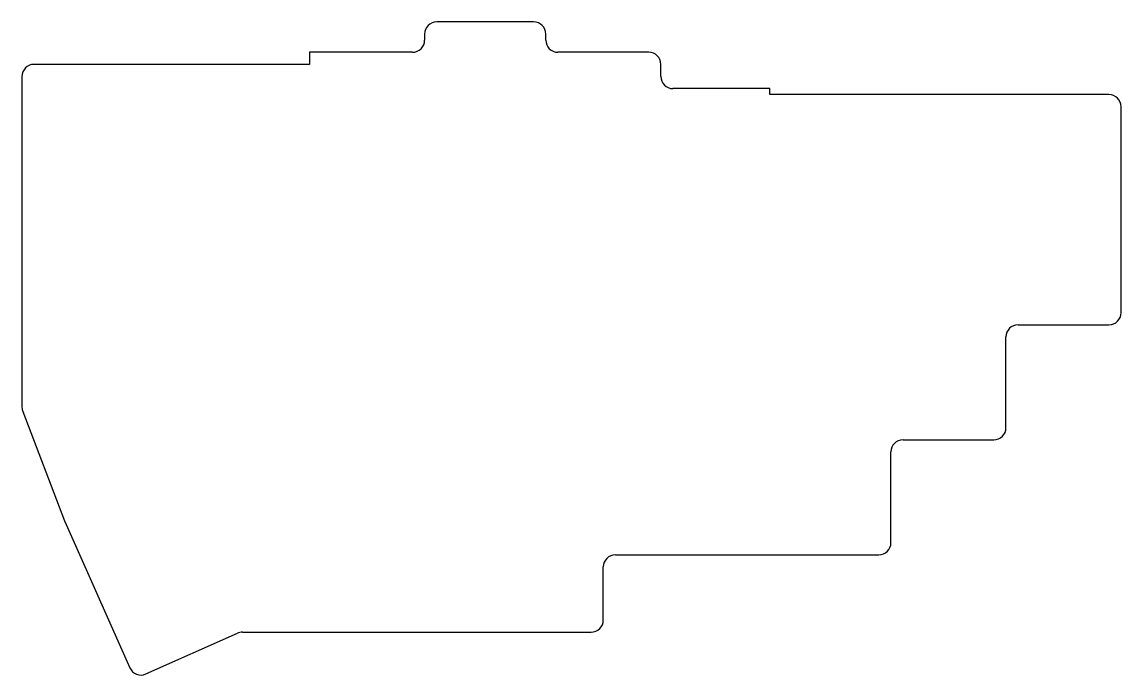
# Model space of a CAD drawing. Header units: millimetres. Extents: x 129 to 310, y -199 to -92.
import ezdxf

# ---------------------------------------------------------------- set-up
doc = ezdxf.new("R2010")
doc.units = ezdxf.units.MM

msp = doc.modelspace()

# ---------------------------------------------------------------- linework, layer by layer
for p, q in [((213.5, -91.5), (197.5, -91.5)), ((195.5, -93.5), (195.5, -94.5)), ((215.5, -94.5), (215.5, -93.5)), ((193.5, -96.5), (176.5, -96.5)), ((176.5, -96.5), (176.5, -98.5)), ((232.5, -96.5), (217.5, -96.5)), ((176.5, -98.5), (131, -98.5)), ((234.5, -100.5), (234.5, -98.5)), ((129, -100.5), (129, -155.13)), ((252.5, -102.5), (236.5, -102.5)), ((252.5, -103.5), (252.5, -102.5)), ((308.5, -103.5), (252.5, -103.5)), ((310.5, -139.5), (310.5, -105.5)), ((293.5, -141.5), (308.5, -141.5)), ((291.5, -158.5), (291.5, -143.5)), ((129.13, -155.84), (136.01, -173.89)), ((274.5, -160.5), (289.5, -160.5)), ((272.5, -177.5), (272.5, -162.5)), ((136.05, -174), (146.8, -198.15)), ((227, -179.5), (270.5, -179.5)), ((225, -190.25), (225, -181.5)), ((165.4, -192.25), (223, -192.25)), ((149.44, -199.17), (164.59, -192.43))]:
    msp.add_line(p, q)
for centre, start, end in [((197.5, -93.5), 90, 180), ((213.5, -93.5), 0, 90), ((193.5, -94.5), 270, 0), ((217.5, -94.5), 180, 270), ((232.5, -98.5), 0, 90), ((131, -100.5), 90, 180), ((236.5, -100.5), 180, 270), ((308.5, -105.5), 0, 90), ((308.5, -139.5), 270, 0), ((293.5, -143.5), 90, 180), ((131, -155.13), 180, 200.8498), ((289.5, -158.5), 270, 0), ((274.5, -162.5), 90, 180), ((137.87, -173.18), 200.8498, 204), ((270.5, -177.5), 270, 0), ((227, -181.5), 90, 180), ((223, -190.25), 270.0038, 0), ((165.4, -194.25), 90.0038, 114), ((148.63, -197.34), 204, 294)]:
    msp.add_arc(centre, 2, start, end)

doc.saveas('drawing.dxf')
